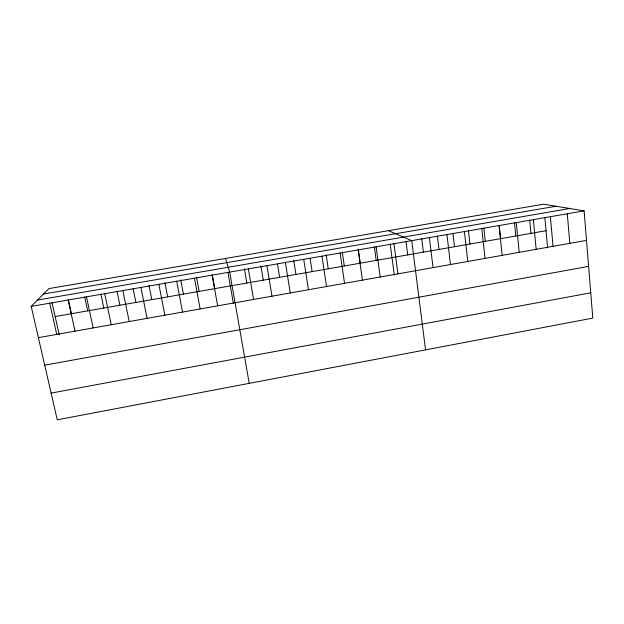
<?xml version="1.0" encoding="UTF-8"?>
<svg xmlns="http://www.w3.org/2000/svg" width="624" height="624" viewBox="0 0 624 624"><rect width="100%" height="100%" fill="white"/><g stroke="black" fill="none" stroke-linecap="round" stroke-linejoin="round"><path stroke-width="0.94" d="M31.2 306.4L48.89 288.6L543.621 204.188L584.119 210.873L592.8 318.1L57.268 419.812L31.2 306.4L584.119 210.873M51.129 393.104L590.749 292.804M44.71 365.173L588.611 266.378M38.384 337.662L586.505 240.38M55.154 316.547L546.039 230.716M43.501 294.021L556.031 206.24M37.502 300.058L569.767 208.51M388.417 230.669L411.731 240.661L425.552 349.861M225.482 258.469L229.702 272.111L249.226 383.354M52.018 302.57L59.194 334.581M49.733 303.202L56.745 334.402M68.39 299.746L71.456 313.693M68.164 300.019L75.005 331.157M84.685 296.93L87.68 310.861M86.494 296.845L93.171 327.935M100.893 294.13L103.826 308.038M104.731 293.701L111.236 324.73M122.866 290.566L129.207 321.539M117.031 291.346L119.902 305.23M133.099 288.569L135.892 302.429M140.907 287.446L147.085 318.365M148.988 285.332L151.819 299.645M158.855 284.349L164.869 315.214M164.9 282.586L167.661 296.876M176.709 281.26L182.559 312.07M180.742 279.848L183.433 294.115M196.505 277.126L199.134 291.369M194.462 278.195L200.156 308.95M212.199 274.42L214.757 288.639M212.129 275.145L217.667 305.838M227.978 272.665L233.431 303.638M248.36 268.882L253.57 299.465M244.413 268.858L246.839 283.031M260.926 266.003L263.289 280.153M266.916 265.676L271.963 296.205M277.508 264.108L279.653 277.298M285.371 262.493L290.254 292.96M293.701 260.348L295.932 274.451M303.716 259.319L308.451 289.731M310.12 258.476L312.14 271.612M321.968 256.168L326.539 286.517M326.165 254.74L328.263 268.796M342.28 251.956L344.315 265.988M340.119 253.032L344.534 283.327M358.309 249.194L360.282 263.195M358.168 249.912L362.427 280.145M376.116 246.815L380.227 276.986M374.33 246.901L376.178 260.419M393.97 243.727L397.925 273.85M390.203 244.163L394.298 275.075M406.006 241.433L407.729 254.904M421.73 238.719L423.392 252.166M429.39 237.611L433.048 267.618M437.377 236.012L438.984 249.436M446.956 234.577L450.466 264.521M452.946 233.321L454.498 246.722M464.42 231.559L467.789 261.448M468.445 230.646L469.934 244.023M483.865 227.986L485.3 241.34M481.798 228.556L485.02 258.391M499.216 225.334L500.596 238.664M499.083 225.568L502.156 255.349M514.496 222.69L515.814 236.005M516.274 222.596L519.207 252.322M533.372 219.648L536.164 249.311M529.698 220.069L530.962 233.353M544.83 217.456L547.607 247.853M550.376 216.707L553.036 246.316M567.294 213.782L569.813 243.337"/></g></svg>
